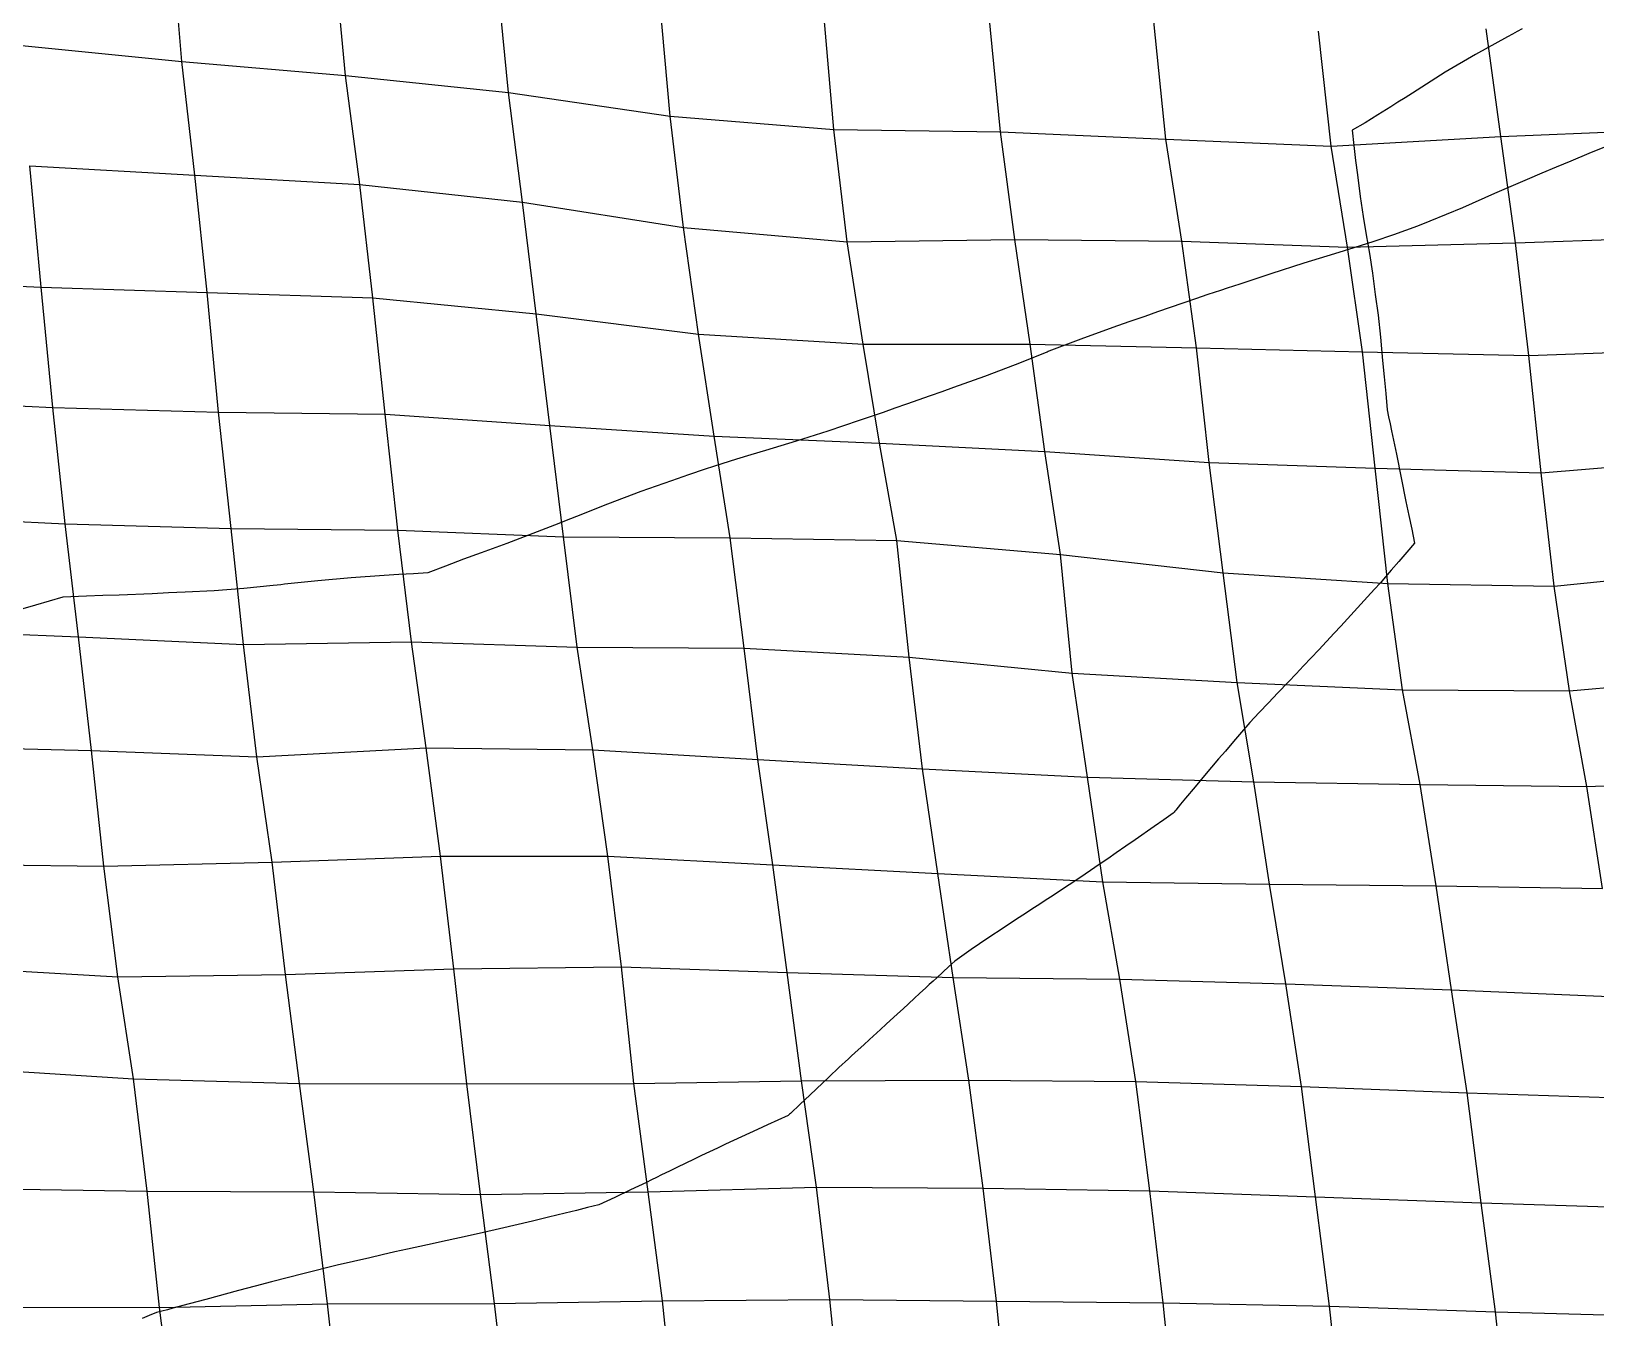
# Model space of a CAD drawing. Header units: metres. Extents: x -1994 to 1259, y -764 to 1460.
# Drawn here: x -1304.9 to -836.9, y 410.4 to 795.2 of the extents above; entities that cross this region are included whole.
import ezdxf

# ---------------------------------------------------------------- set-up
doc = ezdxf.new("R2010")
doc.units = ezdxf.units.M

msp = doc.modelspace()

# ---------------------------------------------------------------- linework, layer by layer
for p, q in [((-1259.8452, 786.17615, -3892.6084), (-1263.0007, 823.292, -3859.2466)), ((-1210.8557, 782.0338, -3883.3257), (-1214.2252, 818.26196, -3848.9668)), ((-1162.106, 776.8967, -3872.9258), (-1165.6619, 812.3511, -3837.697)), ((-1113.8201, 769.8351, -3860.363), (-1117.0375, 806.6941, -3826.713)), ((-1064.8003, 765.8181, -3851.2214), (-1067.999, 802.75464, -3817.6582)), ((-1014.97046, 765.16284, -3845.857), (-1018.5016, 800.7201, -3810.7441)), ((-965.5047, 762.99634, -3838.7944), (-969.1442, 798.104, -3803.1763)), ((-865.33826, 763.78784, -3830.427), (-869.693, 795.9282, -3791.475)), ((-858.9022, 795.95264, -3790.5046), (-860.3771, 795.1499, -3791.6401)), ((-1308.6621, 791.0348, -3902.6956), (-1259.8452, 786.17615, -3892.6084)), ((-916.04, 760.8259, -3831.7275), (-919.8341, 795.29224, -3795.3887)), ((-863.3293, 793.5348, -3793.9014), (-872.8673, 788.3058, -3801.1907)), ((-861.85266, 794.34424, -3792.773), (-863.3293, 793.5348, -3793.9014)), ((-860.3771, 795.1499, -3791.6401), (-861.85266, 794.34424, -3792.773)), ((-1255.9473, 752.1406, -3929.431), (-1259.8452, 786.17615, -3892.6084)), ((-1259.8452, 786.17615, -3892.6084), (-1210.8557, 782.0338, -3883.3257)), ((-872.8673, 788.3058, -3801.1907), (-881.95856, 782.9717, -3807.6108)), ((-1206.6195, 749.40173, -3921.7253), (-1210.8557, 782.0338, -3883.3257)), ((-1210.8557, 782.0338, -3883.3257), (-1162.106, 776.8967, -3872.9258)), ((-881.95856, 782.9717, -3807.6108), (-891.7128, 776.75464, -3813.7556)), ((-1157.9099, 744.098, -3911.138), (-1162.106, 776.8967, -3872.9258)), ((-1162.106, 776.8967, -3872.9258), (-1113.8201, 769.8351, -3860.363)), ((-898.2496, 772.624, -3817.927), (-902.0884, 770.2207, -3820.4106)), ((-896.07306, 773.9867, -3816.519), (-898.2496, 772.624, -3817.927)), ((-893.89386, 775.36475, -3815.1296), (-896.07306, 773.9867, -3816.519)), ((-891.7128, 776.75464, -3813.7556), (-893.89386, 775.36475, -3815.1296)), ((-1109.7373, 736.5663, -3898.0474), (-1113.8201, 769.8351, -3860.363)), ((-1113.8201, 769.8351, -3860.363), (-1064.8003, 765.8181, -3851.2214)), ((-905.926, 767.87744, -3822.9824), (-909.72974, 765.6516, -3825.6777)), ((-902.0884, 770.2207, -3820.4106), (-905.926, 767.87744, -3822.9824)), ((-1060.7804, 732.2886, -3888.6128), (-1064.8003, 765.8181, -3851.2214)), ((-1064.8003, 765.8181, -3851.2214), (-1014.97046, 765.16284, -3845.857)), ((-1010.64105, 732.91736, -3884.691), (-1014.97046, 765.16284, -3845.857)), ((-1014.97046, 765.16284, -3845.857), (-965.5047, 762.99634, -3838.7944)), ((-960.76935, 732.4354, -3879.521), (-965.5047, 762.99634, -3838.7944)), ((-965.5047, 762.99634, -3838.7944), (-916.04, 760.8259, -3831.7275)), ((-916.04, 760.8259, -3831.7275), (-865.33826, 763.78784, -3830.427)), ((-909.72974, 765.6516, -3825.6777), (-909.25397, 761.02856, -3830.7952)), ((-865.33826, 763.78784, -3830.427), (-814.87146, 765.7749, -3828.0312)), ((-860.91907, 731.9153, -3869.6802), (-865.33826, 763.78784, -3830.427)), ((-911.1997, 730.7002, -3872.9434), (-916.04, 760.8259, -3831.7275)), ((-909.25397, 761.02856, -3830.7952), (-908.7482, 756.5586, -3836.0398)), ((-839.00757, 758.6643, -3837.677), (-844.4219, 756.4009, -3840.2725)), ((-833.7834, 760.77466, -3835.0713), (-839.00757, 758.6643, -3837.677)), ((-1301.886, 718.73206, -3971.5864), (-1305.252, 754.97534, -3937.2441)), ((-1305.252, 754.97534, -3937.2441), (-1255.9473, 752.1406, -3929.431)), ((-908.7482, 756.5586, -3836.0398), (-908.2129, 752.2396, -3841.4106)), ((-848.7564, 754.58875, -3842.3503), (-853.08276, 752.7361, -3844.3633)), ((-844.4219, 756.4009, -3840.2725), (-848.7564, 754.58875, -3842.3503)), ((-1252.3013, 717.05994, -3965.0793), (-1255.9473, 752.1406, -3929.431)), ((-1255.9473, 752.1406, -3929.431), (-1206.6195, 749.40173, -3921.7253)), ((-1202.6931, 715.48425, -3958.6807), (-1206.6195, 749.40173, -3921.7253)), ((-1206.6195, 749.40173, -3921.7253), (-1157.9099, 744.098, -3911.138)), ((-908.2129, 752.2396, -3841.4106), (-907.4119, 745.77844, -3849.4453)), ((-857.42584, 750.8672, -3846.3716), (-867.184, 746.6675, -3850.8835)), ((-853.08276, 752.7361, -3844.3633), (-857.42584, 750.8672, -3846.3716)), ((-1153.856, 710.7097, -3948.688), (-1157.9099, 744.098, -3911.138)), ((-1157.9099, 744.098, -3911.138), (-1109.7373, 736.5663, -3898.0474)), ((-907.4119, 745.77844, -3849.4453), (-906.52313, 739.81104, -3857.833)), ((-867.184, 746.6675, -3850.8835), (-876.8216, 742.4487, -3855.242)), ((-906.52313, 739.81104, -3857.833), (-905.5553, 734.30383, -3866.5312)), ((-876.8216, 742.4487, -3855.242), (-886.5482, 738.4636, -3860.016)), ((-1105.3416, 704.59595, -3937.1902), (-1109.7373, 736.5663, -3898.0474)), ((-1109.7373, 736.5663, -3898.0474), (-1060.7804, 732.2886, -3888.6128)), ((-893.8155, 735.6122, -3863.7573), (-897.42645, 734.3623, -3865.8457)), ((-890.2177, 736.9602, -3861.8174), (-893.8155, 735.6122, -3863.7573)), ((-886.5482, 738.4636, -3860.016), (-890.2177, 736.9602, -3861.8174)), ((-1060.7804, 732.2886, -3888.6128), (-1010.64105, 732.91736, -3884.691)), ((-1056.0603, 701.6647, -3929.2686), (-1060.7804, 732.2886, -3888.6128)), ((-1006.084, 701.6166, -3924.5862), (-1010.64105, 732.91736, -3884.691)), ((-1010.64105, 732.91736, -3884.691), (-960.76935, 732.4354, -3879.521)), ((-956.35065, 700.5603, -3918.771), (-960.76935, 732.4354, -3879.521)), ((-960.76935, 732.4354, -3879.521), (-911.1997, 730.7002, -3872.9434)), ((-909.24365, 730.46436, -3872.9468), (-915.0357, 728.6958, -3876.622)), ((-911.1997, 730.7002, -3872.9434), (-860.91907, 731.9153, -3869.6802)), ((-906.6497, 699.37, -3912.8054), (-911.1997, 730.7002, -3872.9434)), ((-903.3023, 732.32837, -3869.2446), (-909.24365, 730.46436, -3872.9468)), ((-905.5553, 734.30383, -3866.5312), (-904.58575, 728.7886, -3875.243)), ((-897.42645, 734.3623, -3865.8457), (-903.3023, 732.32837, -3869.2446)), ((-860.91907, 731.9153, -3869.6802), (-810.50507, 733.683, -3867.0378)), ((-856.9225, 698.2887, -3906.9622), (-860.91907, 731.9153, -3869.6802)), ((-924.21216, 725.89355, -3882.446), (-934.0931, 722.69543, -3888.4678)), ((-915.0357, 728.6958, -3876.622), (-924.21216, 725.89355, -3882.446)), ((-904.58575, 728.7886, -3875.243), (-903.68567, 722.86865, -3883.6826)), ((-1351.3383, 720.95435, -3978.7114), (-1301.886, 718.73206, -3971.5864)), ((-934.0931, 722.69543, -3888.4678), (-943.35333, 719.63135, -3894.0186)), ((-903.68567, 722.86865, -3883.6826), (-902.86035, 716.522, -3891.8252)), ((-1298.4668, 682.7101, -4006.177), (-1301.886, 718.73206, -3971.5864)), ((-1301.886, 718.73206, -3971.5864), (-1252.3013, 717.05994, -3965.0793)), ((-1248.8284, 681.2605, -3999.92), (-1252.3013, 717.05994, -3965.0793)), ((-1252.3013, 717.05994, -3965.0793), (-1202.6931, 715.48425, -3958.6807)), ((-952.9043, 716.44995, -3899.715), (-956.68195, 715.16943, -3901.9377)), ((-949.13275, 717.7097, -3897.4707), (-952.9043, 716.44995, -3899.715)), ((-947.20526, 718.3535, -3896.3232), (-949.13275, 717.7097, -3897.4707)), ((-945.27875, 718.99426, -3895.1729), (-947.20526, 718.3535, -3896.3232)), ((-943.35333, 719.63135, -3894.0186), (-945.27875, 718.99426, -3895.1729)), ((-902.86035, 716.522, -3891.8252), (-902.0507, 710.2959, -3899.813)), ((-1198.9819, 680.6736, -3994.6323), (-1202.6931, 715.48425, -3958.6807)), ((-1202.6931, 715.48425, -3958.6807), (-1153.856, 710.7097, -3948.688)), ((-968.03156, 711.2687, -3908.541), (-971.81854, 709.95496, -3910.7275)), ((-964.2455, 712.57886, -3906.3506), (-968.03156, 711.2687, -3908.541)), ((-956.68195, 715.16943, -3901.9377), (-964.2455, 712.57886, -3906.3506)), ((-1149.7964, 677.3445, -3986.2632), (-1153.856, 710.7097, -3948.688)), ((-1153.856, 710.7097, -3948.688), (-1105.3416, 704.59595, -3937.1902)), ((-981.3645, 706.5807, -3916.1528), (-990.8951, 703.0868, -3921.3972)), ((-976.5444, 708.3157, -3913.456), (-981.3645, 706.5807, -3916.1528)), ((-971.81854, 709.95496, -3910.7275), (-976.5444, 708.3157, -3913.456)), ((-902.0507, 710.2959, -3899.813), (-901.3143, 703.69666, -3907.49)), ((-1100.5917, 674.09546, -3977.9846), (-1105.3416, 704.59595, -3937.1902)), ((-1105.3416, 704.59595, -3937.1902), (-1056.0603, 701.6647, -3929.2686)), ((-990.8951, 703.0868, -3921.3972), (-995.68195, 701.3003, -3923.9878)), ((-901.3143, 703.69666, -3907.49), (-900.65564, 696.70654, -3914.834)), ((-1051.1122, 671.9862, -3970.9863), (-1056.0603, 701.6647, -3929.2686)), ((-1056.0603, 701.6647, -3929.2686), (-1006.084, 701.6166, -3924.5862)), ((-1001.31055, 699.1841, -3927.012), (-1010.612, 695.4645, -3932.2854)), ((-1001.7234, 669.50073, -3963.5654), (-1006.084, 701.6166, -3924.5862)), ((-1006.084, 701.6166, -3924.5862), (-956.35065, 700.5603, -3918.771)), ((-1001.3033, 699.1869, -3927.0078), (-1001.31055, 699.1841, -3927.012)), ((-1001.29596, 699.1897, -3927.004), (-1001.3033, 699.1869, -3927.0078)), ((-1001.28864, 699.1925, -3927), (-1001.29596, 699.1897, -3927.004)), ((-1001.01636, 699.2947, -3926.8535), (-1001.28864, 699.1925, -3927)), ((-1000.744, 699.397, -3926.707), (-1001.01636, 699.2947, -3926.8535)), ((-1000.47156, 699.4994, -3926.5608), (-1000.744, 699.397, -3926.707)), ((-995.68195, 701.3003, -3923.9878), (-1000.47156, 699.4994, -3926.5608)), ((-952.51886, 666.25037, -3955.2852), (-956.35065, 700.5603, -3918.771)), ((-956.35065, 700.5603, -3918.771), (-906.6497, 699.37, -3912.8054)), ((-902.92896, 664.59924, -3948.8018), (-906.6497, 699.37, -3912.8054)), ((-906.6497, 699.37, -3912.8054), (-856.9225, 698.2887, -3906.9622)), ((-856.9225, 698.2887, -3906.9622), (-806.5227, 699.9973, -3904.2537)), ((-853.2915, 663.14575, -3942.5405), (-856.9225, 698.2887, -3906.9622)), ((-1010.612, 695.4645, -3932.2854), (-1019.782, 691.98584, -3937.747)), ((-900.65564, 696.70654, -3914.834), (-900.19574, 691.82446, -3919.9634)), ((-1028.976, 688.6658, -3943.4573), (-1032.5096, 687.38965, -3945.652)), ((-1019.782, 691.98584, -3937.747), (-1028.976, 688.6658, -3943.4573)), ((-900.19574, 691.82446, -3919.9634), (-899.74054, 686.9193, -3925.0713)), ((-1347.857, 685.1897, -4013.5913), (-1298.4668, 682.7101, -4006.177)), ((-1043.0787, 683.6687, -3952.3494), (-1046.5947, 682.4512, -3954.6055)), ((-1036.0365, 686.1382, -3947.8728), (-1043.0787, 683.6687, -3952.3494)), ((-1032.5096, 687.38965, -3945.652), (-1036.0365, 686.1382, -3947.8728)), ((-899.74054, 686.9193, -3925.0713), (-899.29, 681.9929, -3930.1584)), ((-1294.7587, 647.88745, -4042.1152), (-1298.4668, 682.7101, -4006.177)), ((-1298.4668, 682.7101, -4006.177), (-1248.8284, 681.2605, -3999.92)), ((-1245.1133, 646.46606, -4035.8901), (-1248.8284, 681.2605, -3999.92)), ((-1248.8284, 681.2605, -3999.92), (-1198.9819, 680.6736, -3994.6323)), ((-1195.2251, 646.053, -4030.7976), (-1198.9819, 680.6736, -3994.6323)), ((-1198.9819, 680.6736, -3994.6323), (-1149.7964, 677.3445, -3986.2632)), ((-1057.2417, 678.792, -3961.4768), (-1066.6028, 675.58215, -3967.5286)), ((-1054.8641, 679.6072, -3959.94), (-1057.2417, 678.792, -3961.4768)), ((-1052.4868, 680.422, -3958.4023), (-1054.8641, 679.6072, -3959.94)), ((-1050.1082, 681.2412, -3956.8696), (-1052.4868, 680.422, -3958.4023)), ((-1046.5947, 682.4512, -3954.6055), (-1050.1082, 681.2412, -3956.8696)), ((-899.29, 681.9929, -3930.1584), (-898.86096, 679.9144, -3932.2725)), ((-898.86096, 679.9144, -3932.2725), (-898.43286, 677.83167, -3934.3823)), ((-1145.7223, 644.04016, -4023.9077), (-1149.7964, 677.3445, -3986.2632)), ((-1149.7964, 677.3445, -3986.2632), (-1100.5917, 674.09546, -3977.9846)), ((-1095.8113, 643.7217, -4018.9214), (-1100.5917, 674.09546, -3977.9846)), ((-1100.5917, 674.09546, -3977.9846), (-1051.1122, 671.9862, -3970.9863)), ((-1066.6028, 675.58215, -3967.5286), (-1076.06, 672.6753, -3974.1108)), ((-898.43286, 677.83167, -3934.3823), (-898.0056, 675.7439, -3936.4873)), ((-898.0056, 675.7439, -3936.4873), (-896.5646, 668.69995, -3943.5894)), ((-1085.2805, 669.8596, -3980.5542), (-1089.6172, 668.53516, -3983.5845)), ((-1076.06, 672.6753, -3974.1108), (-1085.2805, 669.8596, -3980.5542)), ((-1046.0188, 642.9109, -4013.3823), (-1051.1122, 671.9862, -3970.9863)), ((-1051.1122, 671.9862, -3970.9863), (-1001.7234, 669.50073, -3963.5654)), ((-997.0472, 638.6942, -4004.016), (-1001.7234, 669.50073, -3963.5654)), ((-1001.7234, 669.50073, -3963.5654), (-952.51886, 666.25037, -3955.2852)), ((-1098.3184, 665.81177, -3989.5723), (-1103.3447, 664.21655, -3993.0005)), ((-1093.9602, 667.19495, -3986.5999), (-1098.3184, 665.81177, -3989.5723)), ((-1089.6172, 668.53516, -3983.5845), (-1093.9602, 667.19495, -3986.5999)), ((-948.37823, 633.2218, -3993.2393), (-952.51886, 666.25037, -3955.2852)), ((-952.51886, 666.25037, -3955.2852), (-902.92896, 664.59924, -3948.8018)), ((-899.1521, 630.0615, -3985.0603), (-902.92896, 664.59924, -3948.8018)), ((-902.92896, 664.59924, -3948.8018), (-853.2915, 663.14575, -3942.5405)), ((-896.5646, 668.69995, -3943.5894), (-895.1233, 661.6566, -3950.6924)), ((-853.2915, 663.14575, -3942.5405), (-802.27356, 667.4192, -3942.7136)), ((-1113.3518, 660.79285, -3999.4805), (-1122.5701, 657.56396, -4005.3447)), ((-1108.2622, 662.57556, -3996.2427), (-1113.3518, 660.79285, -3999.4805)), ((-1103.3447, 664.21655, -3993.0005), (-1108.2622, 662.57556, -3996.2427)), ((-895.1233, 661.6566, -3950.6924), (-893.6793, 654.62585, -3957.8074)), ((-849.36084, 629.2461, -3979.5156), (-853.2915, 663.14575, -3942.5405)), ((-1122.5701, 657.56396, -4005.3447), (-1132.4712, 653.7822, -4011.2065)), ((-1132.4712, 653.7822, -4011.2065), (-1141.8206, 650.07666, -4016.5532)), ((-893.6793, 654.62585, -3957.8074), (-892.8196, 650.4396, -3962.0435)), ((-892.8196, 650.4396, -3962.0435), (-891.95654, 646.2698, -3966.2954)), ((-1344.1716, 650.27246, -4049.4233), (-1294.7587, 647.88745, -4042.1152)), ((-1290.7924, 614.1354, -4079.2566), (-1294.7587, 647.88745, -4042.1152)), ((-1294.7587, 647.88745, -4042.1152), (-1245.1133, 646.46606, -4035.8901)), ((-1241.3684, 611.79565, -4071.9995), (-1245.1133, 646.46606, -4035.8901)), ((-1245.1133, 646.46606, -4035.8901), (-1195.2251, 646.053, -4030.7976)), ((-1191.1868, 612.59973, -4068.2744), (-1195.2251, 646.053, -4030.7976)), ((-1195.2251, 646.053, -4030.7976), (-1145.7223, 644.04016, -4023.9077)), ((-1147.1041, 647.99524, -4019.5928), (-1154.8545, 644.9614, -4024.0786)), ((-1145.3441, 648.6841, -4018.5742), (-1147.1041, 647.99524, -4019.5928)), ((-1143.5828, 649.3782, -4017.5613), (-1145.3441, 648.6841, -4018.5742)), ((-1141.8206, 650.07666, -4016.5532), (-1143.5828, 649.3782, -4017.5613)), ((-891.95654, 646.2698, -3966.2954), (-891.0902, 642.1167, -3970.5625)), ((-1162.6406, 642.0017, -4028.7075), (-1170.3271, 639.2035, -4033.4502)), ((-1154.8545, 644.9614, -4024.0786), (-1162.6406, 642.0017, -4028.7075)), ((-1141.5918, 610.9696, -4061.8145), (-1145.7223, 644.04016, -4023.9077)), ((-1145.7223, 644.04016, -4023.9077), (-1095.8113, 643.7217, -4018.9214)), ((-1091.674, 610.6793, -4056.86), (-1095.8113, 643.7217, -4018.9214)), ((-1095.8113, 643.7217, -4018.9214), (-1046.0188, 642.9109, -4013.3823)), ((-1042.3164, 608.06384, -4049.293), (-1046.0188, 642.9109, -4013.3823)), ((-1046.0188, 642.9109, -4013.3823), (-997.0472, 638.6942, -4004.016)), ((-891.0902, 642.1167, -3970.5625), (-893.4354, 639.39185, -3973.8564)), ((-1175.5781, 637.2919, -4036.6897), (-1180.9492, 635.2682, -4039.9082)), ((-1170.3271, 639.2035, -4033.4502), (-1175.5781, 637.2919, -4036.6897)), ((-993.4964, 603.2184, -4039.2207), (-997.0472, 638.6942, -4004.016)), ((-997.0472, 638.6942, -4004.016), (-948.37823, 633.2218, -3993.2393)), ((-895.77734, 636.6797, -3977.164), (-898.108, 634.0082, -3980.5112)), ((-893.4354, 639.39185, -3973.8564), (-895.77734, 636.6797, -3977.164)), ((-1199.3093, 632.4011, -4045.8848), (-1209.2085, 631.70764, -4047.9824)), ((-1194.947, 632.70667, -4044.9604), (-1199.3093, 632.4011, -4045.8848)), ((-1190.5872, 632.98145, -4044), (-1194.947, 632.70667, -4044.9604)), ((-1186.2367, 633.22437, -4043.0044), (-1190.5872, 632.98145, -4044)), ((-1180.9492, 635.2682, -4039.9082), (-1186.2367, 633.22437, -4043.0044)), ((-944.18274, 600.421, -4031.4492), (-948.37823, 633.2218, -3993.2393)), ((-948.37823, 633.2218, -3993.2393), (-899.1521, 630.0615, -3985.0603)), ((-899.79065, 632.0796, -3982.9277), (-901.4527, 630.19727, -3985.3606)), ((-898.108, 634.0082, -3980.5112), (-899.79065, 632.0796, -3982.9277)), ((-849.36084, 629.2461, -3979.5156), (-798.089, 634.5731, -3980.8728)), ((-1263.7993, 627.2208, -4058.7573), (-1268.7153, 627.0093, -4059.9578)), ((-1258.878, 627.4568, -4057.5847), (-1263.7993, 627.2208, -4058.7573)), ((-1250.1213, 627.8766, -4055.498), (-1258.878, 627.4568, -4057.5847)), ((-1241.3215, 628.5774, -4053.7344), (-1250.1213, 627.8766, -4055.498)), ((-1232.491, 629.4617, -4052.1807), (-1241.3215, 628.5774, -4053.7344)), ((-1231.3687, 629.574, -4051.9832), (-1232.491, 629.4617, -4052.1807)), ((-1230.2458, 629.6892, -4051.789), (-1231.3687, 629.574, -4051.9832)), ((-1229.123, 629.8071, -4051.598), (-1230.2458, 629.6892, -4051.789)), ((-1219.1769, 630.85095, -4049.9053), (-1229.123, 629.8071, -4051.598)), ((-1209.2085, 631.70764, -4047.9824), (-1219.1769, 630.85095, -4049.9053)), ((-903.1152, 628.3395, -3987.8462), (-905.1447, 626.07153, -3990.88)), ((-901.4527, 630.19727, -3985.3606), (-903.1152, 628.3395, -3987.8462)), ((-894.71655, 598.2566, -4024.3892), (-899.1521, 630.0615, -3985.0603)), ((-899.1521, 630.0615, -3985.0603), (-849.36084, 629.2461, -3979.5156)), ((-844.7999, 597.96106, -4019.4287), (-849.36084, 629.2461, -3979.5156)), ((-1303.6268, 623.54944, -4070.9531), (-1311.8434, 621.1316, -4075.3032)), ((-1299.52, 624.7529, -4068.772), (-1303.6268, 623.54944, -4070.9531)), ((-1295.4155, 625.94885, -4066.583), (-1299.52, 624.7529, -4068.772)), ((-1293.064, 626.04407, -4066.0015), (-1295.4155, 625.94885, -4066.583)), ((-1290.7131, 626.1372, -4065.418), (-1293.064, 626.04407, -4066.0015)), ((-1288.3627, 626.2283, -4064.832), (-1290.7131, 626.1372, -4065.418)), ((-1283.452, 626.4186, -4063.608), (-1288.3627, 626.2283, -4064.832)), ((-1278.5414, 626.60815, -4062.383), (-1283.452, 626.4186, -4063.608)), ((-1268.7153, 627.0093, -4059.9578), (-1278.5414, 626.60815, -4062.383)), ((-907.15436, 623.8573, -3993.9478), (-911.1674, 619.4729, -4000.1494)), ((-905.1447, 626.07153, -3990.88), (-907.15436, 623.8573, -3993.9478)), ((-911.1674, 619.4729, -4000.1494), (-913.1647, 617.3096, -4003.2734)), ((-1340.304, 616.11145, -4086.105), (-1290.7924, 614.1354, -4079.2566)), ((-1286.8997, 580.0781, -4116.0547), (-1290.7924, 614.1354, -4079.2566)), ((-1290.7924, 614.1354, -4079.2566), (-1241.3684, 611.79565, -4071.9995)), ((-915.15985, 615.15247, -4006.4028), (-917.4274, 612.7009, -4009.9597)), ((-913.1647, 617.3096, -4003.2734), (-915.15985, 615.15247, -4006.4028)), ((-1241.3684, 611.79565, -4071.9995), (-1191.1868, 612.59973, -4068.2744)), ((-1237.3624, 578.2085, -4109.3257), (-1241.3684, 611.79565, -4071.9995)), ((-1186.7151, 580.94507, -4107.7725), (-1191.1868, 612.59973, -4068.2744)), ((-1191.1868, 612.59973, -4068.2744), (-1141.5918, 610.9696, -4061.8145)), ((-1136.8806, 580.3082, -4102.428), (-1141.5918, 610.9696, -4061.8145)), ((-1141.5918, 610.9696, -4061.8145), (-1091.674, 610.6793, -4056.86)), ((-1087.5828, 577.4453, -4094.5833), (-1091.674, 610.6793, -4056.86)), ((-1091.674, 610.6793, -4056.86), (-1042.3164, 608.06384, -4049.293)), ((-919.76794, 610.20215, -4013.6948), (-924.2916, 605.3994, -4020.9688)), ((-917.4274, 612.7009, -4009.9597), (-919.76794, 610.20215, -4013.6948)), ((-1038.269, 574.6487, -4086.8125), (-1042.3164, 608.06384, -4049.293)), ((-1042.3164, 608.06384, -4049.293), (-993.4964, 603.2184, -4039.2207)), ((-924.2916, 605.3994, -4020.9688), (-926.5617, 603.00256, -4024.6458)), ((-988.897, 572.0935, -4079.3135), (-993.4964, 603.2184, -4039.2207)), ((-993.4964, 603.2184, -4039.2207), (-944.18274, 600.421, -4031.4492)), ((-939.2257, 570.7798, -4073.2092), (-944.18274, 600.421, -4031.4492)), ((-944.18274, 600.421, -4031.4492), (-894.71655, 598.2566, -4024.3892)), ((-929.8741, 599.5178, -4030.0369), (-930.91925, 598.421, -4031.7437)), ((-928.8276, 600.6188, -4028.3335), (-929.8741, 599.5178, -4030.0369)), ((-926.5617, 603.00256, -4024.6458), (-928.8276, 600.6188, -4028.3335)), ((-844.7999, 597.96106, -4019.4287), (-793.70105, 602.5707, -4019.9795)), ((-934.76904, 594.39136, -4038.0513), (-937.5792, 591.4418, -4042.6387)), ((-931.963, 597.3286, -4033.4536), (-934.76904, 594.39136, -4038.0513)), ((-930.91925, 598.421, -4031.7437), (-931.963, 597.3286, -4033.4536)), ((-889.442, 569.93286, -4067.6294), (-894.71655, 598.2566, -4024.3892)), ((-894.71655, 598.2566, -4024.3892), (-844.7999, 597.96106, -4019.4287)), ((-839.6004, 569.3262, -4062.3193), (-844.7999, 597.96106, -4019.4287)), ((-937.5792, 591.4418, -4042.6387), (-940.38074, 588.51917, -4047.248)), ((-942.83344, 585.62134, -4051.769), (-945.2792, 582.75024, -4056.317)), ((-940.38074, 588.51917, -4047.248), (-942.83344, 585.62134, -4051.769)), ((-1336.5652, 581.4155, -4122.1855), (-1286.8997, 580.0781, -4116.0547)), ((-1237.3624, 578.2085, -4109.3257), (-1186.7151, 580.94507, -4107.7725)), ((-1182.4225, 548.54675, -4146.4346), (-1186.7151, 580.94507, -4107.7725)), ((-1186.7151, 580.94507, -4107.7725), (-1136.8806, 580.3082, -4102.428)), ((-1132.4476, 548.4928, -4141.745), (-1136.8806, 580.3082, -4102.428)), ((-1136.8806, 580.3082, -4102.428), (-1087.5828, 577.4453, -4094.5833)), ((-945.2792, 582.75024, -4056.317), (-947.7022, 579.9469, -4060.9126)), ((-1283.1334, 545.49634, -4152.2637), (-1286.8997, 580.0781, -4116.0547)), ((-1286.8997, 580.0781, -4116.0547), (-1237.3624, 578.2085, -4109.3257)), ((-1232.8518, 546.71533, -4149.005), (-1237.3624, 578.2085, -4109.3257)), ((-1083.0715, 545.95483, -4134.2656), (-1087.5828, 577.4453, -4094.5833)), ((-1087.5828, 577.4453, -4094.5833), (-1038.269, 574.6487, -4086.8125)), ((-949.75745, 577.56885, -4064.8108), (-951.86475, 575.1113, -4068.765)), ((-947.7022, 579.9469, -4060.9126), (-949.75745, 577.56885, -4064.8108)), ((-1033.7175, 543.3242, -4126.6816), (-1038.269, 574.6487, -4086.8125)), ((-1038.269, 574.6487, -4086.8125), (-988.897, 572.0935, -4079.3135)), ((-984.32184, 540.8676, -4119.293), (-988.897, 572.0935, -4079.3135)), ((-988.897, 572.0935, -4079.3135), (-939.2257, 570.7798, -4073.2092)), ((-955.36676, 570.97046, -4075.212), (-956.7804, 569.2848, -4077.7832)), ((-953.94617, 572.65015, -4072.5967), (-955.36676, 570.97046, -4075.212)), ((-951.86475, 575.1113, -4068.765), (-953.94617, 572.65015, -4072.5967)), ((-839.6004, 569.3262, -4062.3193), (-789.13184, 571.32043, -4059.9316)), ((-956.7804, 569.2848, -4077.7832), (-959.65234, 565.8242, -4082.9287)), ((-934.5112, 540.13226, -4113.839), (-939.2257, 570.7798, -4073.2092)), ((-939.2257, 570.7798, -4073.2092), (-889.442, 569.93286, -4067.6294)), ((-884.6384, 539.6549, -4108.674), (-889.442, 569.93286, -4067.6294)), ((-889.442, 569.93286, -4067.6294), (-839.6004, 569.3262, -4062.3193)), ((-834.85583, 538.80334, -4103.089), (-839.6004, 569.3262, -4062.3193)), ((-963.04504, 561.6681, -4088.8584), (-963.2992, 561.3552, -4089.2988)), ((-962.79114, 561.98096, -4088.4177), (-963.04504, 561.6681, -4088.8584)), ((-962.53705, 562.29346, -4087.977), (-962.79114, 561.98096, -4088.4177)), ((-961.08386, 564.08154, -4085.4546), (-962.53705, 562.29346, -4087.977)), ((-959.65234, 565.8242, -4082.9287), (-961.08386, 564.08154, -4085.4546)), ((-968.988, 557.36475, -4095.2405), (-974.6666, 553.4065, -4101.213)), ((-966.14307, 559.3616, -4092.2715), (-968.988, 557.36475, -4095.2405)), ((-963.2992, 561.3552, -4089.2988), (-966.14307, 559.3616, -4092.2715)), ((-974.6666, 553.4065, -4101.213), (-977.5005, 551.44507, -4104.217)), ((-1232.8518, 546.71533, -4149.005), (-1182.4225, 548.54675, -4146.4346)), ((-1178.4552, 514.7988, -4183.58), (-1182.4225, 548.54675, -4146.4346)), ((-1182.4225, 548.54675, -4146.4346), (-1132.4476, 548.4928, -4141.745)), ((-1128.313, 515.43945, -4179.6714), (-1132.4476, 548.4928, -4141.745)), ((-1132.4476, 548.4928, -4141.745), (-1083.0715, 545.95483, -4134.2656)), ((-982.90576, 547.74194, -4110.009), (-985.48456, 545.9783, -4112.7773)), ((-980.3258, 549.5095, -4107.244), (-982.90576, 547.74194, -4110.009)), ((-977.5005, 551.44507, -4104.217), (-980.3258, 549.5095, -4107.244)), ((-1332.9629, 546.15295, -4157.63), (-1283.1334, 545.49634, -4152.2637)), ((-1283.1334, 545.49634, -4152.2637), (-1232.8518, 546.71533, -4149.005)), ((-1279.0126, 512.38586, -4190.1255), (-1283.1334, 545.49634, -4152.2637)), ((-1228.8462, 513.1263, -4186.329), (-1232.8518, 546.71533, -4149.005)), ((-1078.7526, 513.6662, -4173.051), (-1083.0715, 545.95483, -4134.2656)), ((-1083.0715, 545.95483, -4134.2656), (-1033.7175, 543.3242, -4126.6816)), ((-1029.1233, 512.17786, -4166.75), (-1033.7175, 543.3242, -4126.6816)), ((-1033.7175, 543.3242, -4126.6816), (-984.32184, 540.8676, -4119.293)), ((-989.6686, 543.1323, -4117.295), (-991.2736, 542.05115, -4119.045)), ((-988.0592, 544.2269, -4115.557), (-989.6686, 543.1323, -4117.295)), ((-985.48456, 545.9783, -4112.7773), (-988.0592, 544.2269, -4115.557)), ((-996.0717, 538.85693, -4124.3403), (-999.25867, 536.7617, -4127.9014)), ((-994.475, 539.91345, -4122.5674), (-996.0717, 538.85693, -4124.3403)), ((-991.2736, 542.05115, -4119.045), (-994.475, 539.91345, -4122.5674)), ((-979.25385, 511.68677, -4161.5703), (-984.32184, 540.8676, -4119.293)), ((-984.32184, 540.8676, -4119.293), (-934.5112, 540.13226, -4113.839)), ((-929.59674, 510.31458, -4155.4), (-934.5112, 540.13226, -4113.839)), ((-934.5112, 540.13226, -4113.839), (-884.6384, 539.6549, -4108.674)), ((-880.04926, 508.48755, -4148.7188), (-884.6384, 539.6549, -4108.674)), ((-884.6384, 539.6549, -4108.674), (-834.85583, 538.80334, -4103.089)), ((-1004.0272, 533.65344, -4133.2734), (-1005.61505, 532.6223, -4135.069)), ((-1000.84906, 535.72314, -4129.69), (-1004.0272, 533.65344, -4133.2734)), ((-999.25867, 536.7617, -4127.9014), (-1000.84906, 535.72314, -4129.69)), ((-1009.4294, 530.13916, -4139.371), (-1011.6593, 528.67773, -4141.871)), ((-1007.20404, 531.58777, -4136.8613), (-1009.4294, 530.13916, -4139.371)), ((-1005.61505, 532.6223, -4135.069), (-1007.20404, 531.58777, -4136.8613)), ((-1013.89923, 527.18665, -4144.343), (-1018.7513, 523.9563, -4149.6973)), ((-1011.6593, 528.67773, -4141.871), (-1013.89923, 527.18665, -4144.343)), ((-1023.69403, 520.56433, -4154.9844), (-1028.6152, 517.1211, -4160.139)), ((-1018.7513, 523.9563, -4149.6973), (-1023.69403, 520.56433, -4154.9844)), ((-1328.3049, 515.2711, -4197.9956), (-1279.0126, 512.38586, -4190.1255)), ((-1228.8462, 513.1263, -4186.329), (-1178.4552, 514.7988, -4183.58)), ((-1178.4552, 514.7988, -4183.58), (-1128.313, 515.43945, -4179.6714)), ((-1174.634, 480.44482, -4220.045), (-1178.4552, 514.7988, -4183.58)), ((-1124.6245, 480.53467, -4215.5176), (-1128.313, 515.43945, -4179.6714)), ((-1128.313, 515.43945, -4179.6714), (-1078.7526, 513.6662, -4173.051)), ((-1030.4202, 515.47437, -4162.536), (-1032.2292, 513.81384, -4164.921)), ((-1028.6152, 517.1211, -4160.139), (-1030.4202, 515.47437, -4162.536)), ((-1279.0126, 512.38586, -4190.1255), (-1228.8462, 513.1263, -4186.329)), ((-1274.2615, 481.88995, -4230.9253), (-1279.0126, 512.38586, -4190.1255)), ((-1224.6149, 480.47388, -4224.706), (-1228.8462, 513.1263, -4186.329)), ((-1074.4619, 481.25995, -4211.704), (-1078.7526, 513.6662, -4173.051)), ((-1078.7526, 513.6662, -4173.051), (-1029.1233, 512.17786, -4166.75)), ((-1036.2671, 510.09045, -4170.212), (-1037.3796, 509.06482, -4171.6704)), ((-1035.1543, 511.1162, -4168.7534), (-1036.2671, 510.09045, -4170.212)), ((-1034.0415, 512.14246, -4167.296), (-1035.1543, 511.1162, -4168.7534)), ((-1032.2292, 513.81384, -4164.921), (-1034.0415, 512.14246, -4167.296)), ((-1024.4152, 481.50403, -4207.3496), (-1029.1233, 512.17786, -4166.75)), ((-1029.1233, 512.17786, -4166.75), (-979.25385, 511.68677, -4161.5703)), ((-974.516, 481.13635, -4202.3086), (-979.25385, 511.68677, -4161.5703)), ((-979.25385, 511.68677, -4161.5703), (-929.59674, 510.31458, -4155.4)), ((-924.9007, 479.5902, -4195.943), (-929.59674, 510.31458, -4155.4)), ((-929.59674, 510.31458, -4155.4), (-880.04926, 508.48755, -4148.7188)), ((-1040.7465, 505.96045, -4176.0825), (-1044.1116, 502.86133, -4180.499)), ((-1039.0627, 507.51306, -4173.877), (-1040.7465, 505.96045, -4176.0825)), ((-1037.3796, 509.06482, -4171.6704), (-1039.0627, 507.51306, -4173.877)), ((-875.3558, 477.7527, -4189.25), (-880.04926, 508.48755, -4148.7188)), ((-880.04926, 508.48755, -4148.7188), (-830.55255, 506.44977, -4141.801)), ((-1045.7932, 501.31494, -4182.711), (-1049.1533, 498.23206, -4187.1426)), ((-1044.1116, 502.86133, -4180.499), (-1045.7932, 501.31494, -4182.711)), ((-1050.832, 496.69556, -4189.3633), (-1054.1865, 493.63098, -4193.8125)), ((-1049.1533, 498.23206, -4187.1426), (-1050.832, 496.69556, -4189.3633)), ((-1055.8627, 492.1029, -4196.0405), (-1057.5385, 490.57544, -4198.2695)), ((-1054.1865, 493.63098, -4193.8125), (-1055.8627, 492.1029, -4196.0405)), ((-1060.4587, 487.89606, -4202.121), (-1063.313, 485.25964, -4205.853)), ((-1059.4828, 488.7973, -4200.8447), (-1060.4587, 487.89606, -4202.121)), ((-1058.5093, 489.6905, -4199.561), (-1059.4828, 488.7973, -4200.8447)), ((-1057.5385, 490.57544, -4198.2695), (-1058.5093, 489.6905, -4199.561)), ((-1323.4939, 485.02405, -4239.0747), (-1274.2615, 481.88995, -4230.9253)), ((-1066.2439, 482.5099, -4209.606), (-1072.0194, 477.05884, -4216.9424)), ((-1063.313, 485.25964, -4205.853), (-1066.2439, 482.5099, -4209.606)), ((-1270.2532, 448.31256, -4268.2627), (-1274.2615, 481.88995, -4230.9253)), ((-1274.2615, 481.88995, -4230.9253), (-1224.6149, 480.47388, -4224.706)), ((-1220.3142, 448.10895, -4263.4053), (-1224.6149, 480.47388, -4224.706)), ((-1224.6149, 480.47388, -4224.706), (-1174.634, 480.44482, -4220.045)), ((-1174.634, 480.44482, -4220.045), (-1124.6245, 480.53467, -4215.5176)), ((-1170.5247, 447.287, -4257.8535), (-1174.634, 480.44482, -4220.045)), ((-1124.6245, 480.53467, -4215.5176), (-1074.4619, 481.25995, -4211.704)), ((-1120.3491, 448.06543, -4254.0996), (-1124.6245, 480.53467, -4215.5176)), ((-1074.4619, 481.25995, -4211.704), (-1024.4152, 481.50403, -4207.3496)), ((-1070.0142, 449.5056, -4251.09), (-1074.4619, 481.25995, -4211.704)), ((-1020.1046, 449.18054, -4246.0957), (-1024.4152, 481.50403, -4207.3496)), ((-1024.4152, 481.50403, -4207.3496), (-974.516, 481.13635, -4202.3086)), ((-970.31586, 448.35455, -4240.5396), (-974.516, 481.13635, -4202.3086)), ((-974.516, 481.13635, -4202.3086), (-924.9007, 479.5902, -4195.943)), ((-920.75696, 446.57477, -4233.9116), (-924.9007, 479.5902, -4195.943)), ((-924.9007, 479.5902, -4195.943), (-875.3558, 477.7527, -4189.25)), ((-871.1955, 444.80554, -4227.2954), (-875.3558, 477.7527, -4189.25)), ((-875.3558, 477.7527, -4189.25), (-825.76685, 476.0976, -4182.762)), ((-1074.9236, 474.3023, -4220.602), (-1077.8274, 471.54614, -4224.262)), ((-1072.0194, 477.05884, -4216.9424), (-1074.9236, 474.3023, -4220.602)), ((-1084.6082, 468.14844, -4228.924), (-1087.6766, 466.7448, -4230.83)), ((-1081.5422, 469.54114, -4227.006), (-1084.6082, 468.14844, -4228.924)), ((-1078.4778, 470.9287, -4225.081), (-1081.5422, 469.54114, -4227.006)), ((-1078.2609, 471.1347, -4224.8086), (-1078.4778, 470.9287, -4225.081)), ((-1078.0442, 471.34033, -4224.535), (-1078.2609, 471.1347, -4224.8086)), ((-1077.8274, 471.54614, -4224.262), (-1078.0442, 471.34033, -4224.535)), ((-1092.4326, 464.55774, -4233.7676), (-1097.1975, 462.33112, -4236.6606)), ((-1090.053, 465.6579, -4232.3066), (-1092.4326, 464.55774, -4233.7676)), ((-1087.6766, 466.7448, -4230.83), (-1090.053, 465.6579, -4232.3066)), ((-1104.3586, 458.9298, -4240.929), (-1106.7488, 457.78125, -4242.335)), ((-1099.583, 461.2047, -4238.092), (-1104.3586, 458.9298, -4240.929)), ((-1097.1975, 462.33112, -4236.6606), (-1099.583, 461.2047, -4238.092)), ((-1113.9254, 454.30408, -4246.515), (-1116.3192, 453.13684, -4247.899)), ((-1111.5321, 455.46838, -4245.128), (-1113.9254, 454.30408, -4246.515)), ((-1106.7488, 457.78125, -4242.335), (-1111.5321, 455.46838, -4245.128)), ((-1120.8647, 450.9394, -4250.553), (-1125.6094, 448.66492, -4253.3516)), ((-1119.3511, 451.66504, -4249.6606), (-1120.8647, 450.9394, -4250.553)), ((-1120.3491, 448.06543, -4254.0996), (-1070.0142, 449.5056, -4251.09)), ((-1117.8358, 452.39746, -4248.7754), (-1119.3511, 451.66504, -4249.6606)), ((-1116.3192, 453.13684, -4247.899), (-1117.8358, 452.39746, -4248.7754)), ((-1066.0234, 415.85468, -4288.3447), (-1070.0142, 449.5056, -4251.09)), ((-1070.0142, 449.5056, -4251.09), (-1020.1046, 449.18054, -4246.0957)), ((-1320.0596, 449.065, -4273.7363), (-1270.2532, 448.31256, -4268.2627)), ((-1266.5435, 413.4958, -4304.2075), (-1270.2532, 448.31256, -4268.2627)), ((-1270.2532, 448.31256, -4268.2627), (-1220.3142, 448.10895, -4263.4053)), ((-1216.2805, 414.63727, -4300.862), (-1220.3142, 448.10895, -4263.4053)), ((-1220.3142, 448.10895, -4263.4053), (-1170.5247, 447.287, -4257.8535)), ((-1170.5247, 447.287, -4257.8535), (-1120.3491, 448.06543, -4254.0996)), ((-1166.2727, 414.71985, -4296.326), (-1170.5247, 447.287, -4257.8535)), ((-1130.3445, 446.43896, -4256.207), (-1135.0752, 444.22778, -4259.078)), ((-1125.6094, 448.66492, -4253.3516), (-1130.3445, 446.43896, -4256.207)), ((-1116.1074, 415.4557, -4292.5244), (-1120.3491, 448.06543, -4254.0996)), ((-1016.15735, 415.34973, -4283.149), (-1020.1046, 449.18054, -4246.0957)), ((-1020.1046, 449.18054, -4246.0957), (-970.31586, 448.35455, -4240.5396)), ((-966.28754, 414.85992, -4277.97), (-970.31586, 448.35455, -4240.5396)), ((-970.31586, 448.35455, -4240.5396), (-920.75696, 446.57477, -4233.9116)), ((-916.5264, 413.91907, -4272.2847), (-920.75696, 446.57477, -4233.9116)), ((-920.75696, 446.57477, -4233.9116), (-871.1955, 444.80554, -4227.2954)), ((-866.9435, 412.23907, -4265.7686), (-871.1955, 444.80554, -4227.2954)), ((-871.1955, 444.80554, -4227.2954), (-821.5854, 443.2384, -4220.9062)), ((-1150.1423, 440.48083, -4264.3086), (-1154.9528, 439.31396, -4266.016)), ((-1145.2155, 441.6986, -4262.589), (-1150.1423, 440.48083, -4264.3086)), ((-1141.8367, 442.5337, -4261.409), (-1145.2155, 441.6986, -4262.589)), ((-1138.4568, 443.37488, -4260.2373), (-1141.8367, 442.5337, -4261.409)), ((-1135.0752, 444.22778, -4259.078), (-1138.4568, 443.37488, -4260.2373)), ((-1169.5885, 435.9193, -4271.4116), (-1174.4772, 434.85583, -4273.304)), ((-1164.7751, 437.01, -4269.604), (-1169.5885, 435.9193, -4271.4116)), ((-1154.9528, 439.31396, -4266.016), (-1164.7751, 437.01, -4269.604)), ((-1192.3245, 430.9486, -4280.1816), (-1196.0957, 430.11157, -4281.62)), ((-1186.3713, 432.27014, -4277.911), (-1192.3245, 430.9486, -4280.1816)), ((-1180.4243, 433.5622, -4275.6064), (-1186.3713, 432.27014, -4277.911)), ((-1174.4772, 434.85583, -4273.304), (-1180.4243, 433.5622, -4275.6064)), ((-1213.3406, 426.1742, -4288.0576), (-1223.2549, 423.71692, -4291.5103)), ((-1203.6466, 428.396, -4284.4497), (-1213.3406, 426.1742, -4288.0576)), ((-1199.8696, 429.26172, -4283.0444), (-1203.6466, 428.396, -4284.4497)), ((-1196.0957, 430.11157, -4281.62), (-1199.8696, 429.26172, -4283.0444)), ((-1233.0054, 421.15063, -4294.713), (-1237.9216, 419.85675, -4296.328)), ((-1223.2549, 423.71692, -4291.5103), (-1233.0054, 421.15063, -4294.713)), ((-1242.8398, 418.54822, -4297.926), (-1252.6777, 415.91522, -4301.1016)), ((-1237.9216, 419.85675, -4296.328), (-1242.8398, 418.54822, -4297.926)), ((-1316.5144, 413.5655, -4308.914), (-1266.5435, 413.4958, -4304.2075)), ((-1267.3977, 411.97058, -4305.846), (-1269.5586, 411.10114, -4306.869)), ((-1265.7715, 412.39905, -4305.313), (-1267.3977, 411.97058, -4305.846)), ((-1266.5435, 413.4958, -4304.2075), (-1216.2805, 414.63727, -4300.862)), ((-1262.3606, 380.64246, -4342.3584), (-1266.5435, 413.4958, -4304.2075)), ((-1264.1448, 412.8319, -4304.7847), (-1265.7715, 412.39905, -4305.313)), ((-1262.5175, 413.26898, -4304.261), (-1264.1448, 412.8319, -4304.7847)), ((-1257.5979, 414.5907, -4302.6797), (-1262.5175, 413.26898, -4304.261)), ((-1252.6777, 415.91522, -4301.1016), (-1257.5979, 414.5907, -4302.6797)), ((-1216.2805, 414.63727, -4300.862), (-1166.2727, 414.71985, -4296.326)), ((-1212.3666, 380.66797, -4337.759), (-1216.2805, 414.63727, -4300.862)), ((-1166.2727, 414.71985, -4296.326), (-1116.1074, 415.4557, -4292.5244)), ((-1162.406, 380.55493, -4333.0034), (-1166.2727, 414.71985, -4296.326)), ((-1116.1074, 415.4557, -4292.5244), (-1066.0234, 415.85468, -4288.3447)), ((-1112.3633, 380.7826, -4328.631), (-1116.1074, 415.4557, -4292.5244)), ((-1062.4434, 380.50092, -4323.686), (-1066.0234, 415.85468, -4288.3447)), ((-1066.0234, 415.85468, -4288.3447), (-1016.15735, 415.34973, -4283.149)), ((-1012.5914, 379.9369, -4318.424), (-1016.15735, 415.34973, -4283.149)), ((-1016.15735, 415.34973, -4283.149), (-966.28754, 414.85992, -4277.97)), ((-962.6967, 379.5501, -4313.3613), (-966.28754, 414.85992, -4277.97)), ((-966.28754, 414.85992, -4277.97), (-916.5264, 413.91907, -4272.2847)), ((-912.86743, 378.8922, -4307.9937), (-916.5264, 413.91907, -4272.2847)), ((-916.5264, 413.91907, -4272.2847), (-866.9435, 412.23907, -4265.7686)), ((-863.16156, 377.7223, -4302.051), (-866.9435, 412.23907, -4265.7686)), ((-866.9435, 412.23907, -4265.7686), (-817.27783, 410.9024, -4259.6387)), ((-1269.5586, 411.10114, -4306.869), (-1271.7181, 410.23975, -4307.902))]:
    msp.add_line(p, q)

doc.saveas('drawing.dxf')
